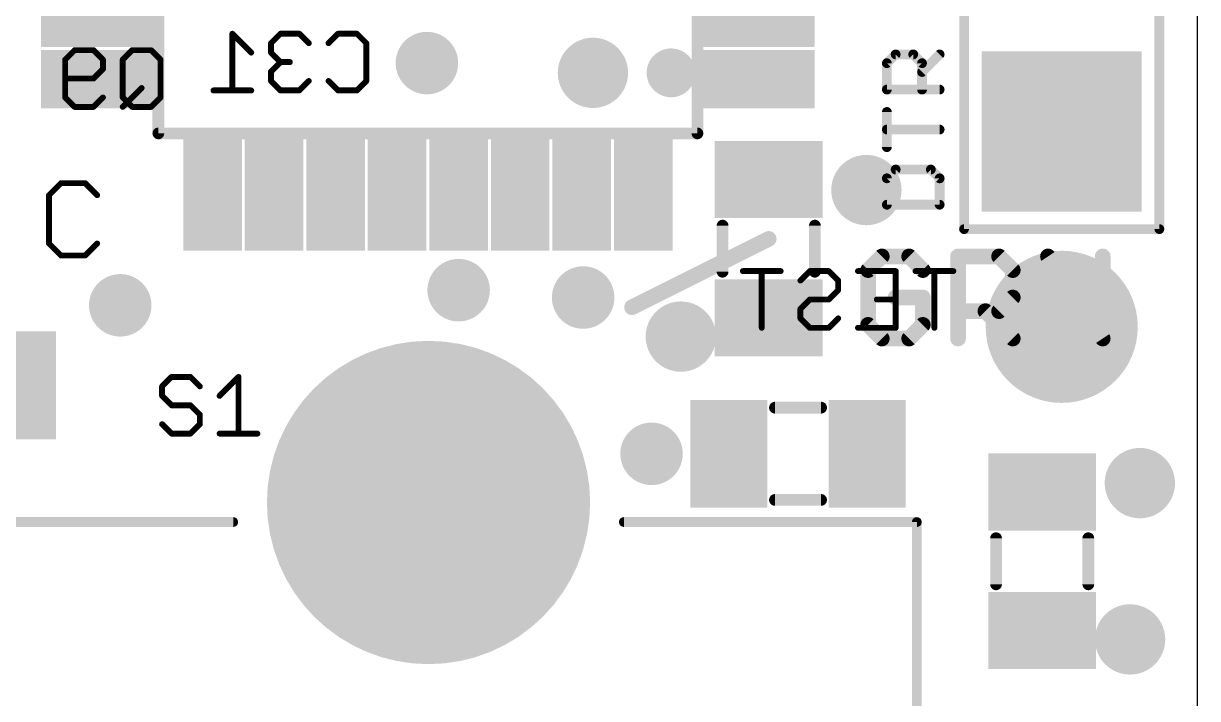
# Model space of a CAD drawing. Extents: x 0 to 96, y -11 to 42.
# Drawn here: x 80.73 to 96, y 8.38 to 17.15 of the extents above; entities that cross this region are included whole.
import ezdxf

# ---------------------------------------------------------------- set-up
doc = ezdxf.new("R2010")
doc.units = 0
for name, color, linetype in [('17', 82, 'CONTINUOUS'), ('18', 82, 'CONTINUOUS'), ('20', 7, 'CONTINUOUS'), ('21', 253, 'CONTINUOUS'), ('22', 253, 'CONTINUOUS'), ('29', 253, 'CONTINUOUS')]:
    doc.layers.add(name, color=color, linetype=linetype)

# ---------------------------------------------------------------- blocks, each defined once
blk = doc.blocks.new('RECT')
blk.add_solid([(-0.5, -0.5), (0.5, -0.5), (-0.5, 0.5), (0.5, 0.5)])
blk = doc.blocks.new('SQUAREP')
blk.add_solid([(-0.5, -0.5), (0.5, -0.5), (-0.5, 0.5), (0.5, 0.5)])
blk = doc.blocks.new('ROUNDP')
at = {"const_width": 0.5}
blk.add_lwpolyline([(0, -0.25, 1), (0, 0.25, 1), (0, -0.25)], format="xyb", dxfattribs=at)
blk = doc.blocks.new('ROUNDV')
at = {"const_width": 0.5}
blk.add_lwpolyline([(0, -0.25, 1), (0, 0.25, 1), (0, -0.25)], format="xyb", dxfattribs=at)

msp = doc.modelspace()

# ---------------------------------------------------------------- linework, layer by layer
at = {"layer": '20'}
msp.add_line((96, -11), (96, 34), dxfattribs=at)
at = {"layer": '21'}
for points, const_width in [([(92.964, 14.478), (92.964, 29.718)], 0.127), ([(95.504, 29.718), (95.504, 14.478)], 0.127), ([(89.4967, 22.7328), (89.4967, 15.7228)], 0.1524), ([(82.4867, 15.7228), (82.4867, 22.3778)], 0.1524), ([(91.9601, 16.6355), (92.0745, 16.7499)], 0.127), ([(92.0745, 16.7499), (92.3033, 16.7499)], 0.127), ([(92.3033, 16.7499), (92.4177, 16.6355)], 0.127), ([(92.4177, 16.5211), (92.6465, 16.7499)], 0.127), ([(91.9601, 16.2923), (91.9601, 16.6355)], 0.127), ([(92.4177, 16.6355), (92.4177, 16.2923)], 0.127), ([(92.6465, 16.2923), (91.9601, 16.2923)], 0.127), ([(91.9601, 15.5439), (91.9601, 16.0015)], 0.127), ([(89.4967, 15.7228), (82.4867, 15.7228)], 0.1524), ([(92.6465, 15.7727), (91.9601, 15.7727)], 0.127), ([(92.0745, 15.2531), (91.9601, 15.1387)], 0.127), ([(92.5321, 15.2531), (92.0745, 15.2531)], 0.127), ([(92.6465, 15.1387), (92.5321, 15.2531)], 0.127), ([(91.9601, 15.1387), (91.9601, 14.7955)], 0.127), ([(92.6465, 14.7955), (92.6465, 15.1387)], 0.127), ([(81.2209, 15.0757), (81.0641, 14.9189)], 0.0762), ([(81.5344, 15.0757), (81.2209, 15.0757)], 0.0762), ([(81.6912, 14.9189), (81.5344, 15.0757)], 0.0762), ([(81.0641, 14.9189), (81.0641, 14.2919)], 0.0762), ([(91.9601, 14.7955), (92.6465, 14.7955)], 0.127), ([(89.824, 13.924), (89.824, 14.524)], 0.1524), ([(91.024, 13.924), (91.024, 14.524)], 0.1524), ([(95.504, 14.478), (92.964, 14.478)], 0.127), ([(88.646, 13.462), (90.424, 14.351)], 0.2032), ([(81.0641, 14.2919), (81.2209, 14.1351)], 0.0762), ([(81.5344, 14.1351), (81.6912, 14.2919)], 0.0762), ([(91.8944, 14.1233), (91.7164, 13.9454)], 0.2032), ([(92.2503, 14.1233), (91.8944, 14.1233)], 0.2032), ([(92.4282, 13.9454), (92.2503, 14.1233)], 0.2032), ([(92.8858, 13.0556), (92.8858, 14.1233)], 0.2032), ([(92.8858, 14.1233), (93.4197, 14.1233)], 0.2032), ([(93.4197, 14.1233), (93.5976, 13.9454)], 0.2032), ([(94.0552, 13.0556), (94.0552, 14.1233)], 0.2032), ([(94.0552, 14.1233), (94.767, 13.0556)], 0.2032), ([(94.767, 13.0556), (94.767, 14.1233)], 0.2032), ([(81.2209, 14.1351), (81.5344, 14.1351)], 0.0762), ([(91.7164, 13.9454), (91.7164, 13.2336)], 0.2032), ([(93.5976, 13.9454), (93.5976, 13.5895)], 0.2032), ([(92.4282, 13.5895), (92.0723, 13.5895)], 0.2032), ([(92.4282, 13.2336), (92.4282, 13.5895)], 0.2032), ([(93.5976, 13.5895), (93.4197, 13.4115)], 0.2032), ([(93.4197, 13.4115), (92.8858, 13.4115)], 0.2032), ([(93.2417, 13.4115), (93.5976, 13.0556)], 0.2032), ([(91.7164, 13.2336), (91.8944, 13.0556)], 0.2032), ([(92.2503, 13.0556), (92.4282, 13.2336)], 0.2032), ([(91.8944, 13.0556), (92.2503, 13.0556)], 0.2032), ([(82.6582, 12.5565), (82.5353, 12.4337)], 0.0762), ([(82.9039, 12.5565), (82.6582, 12.5565)], 0.0762), ([(83.0268, 12.4337), (82.9039, 12.5565)], 0.0762), ([(83.2837, 12.3108), (83.5295, 12.5565)], 0.0762), ([(83.5295, 12.5565), (83.5295, 11.8193)], 0.0762), ([(82.5353, 12.4337), (82.5353, 12.3108)], 0.0762), ([(82.5353, 12.3108), (82.6582, 12.1879)], 0.0762), ([(82.6582, 12.1879), (82.9039, 12.1879)], 0.0762), ([(82.9039, 12.1879), (83.0268, 12.065)], 0.0762), ([(90.505, 12.157), (91.105, 12.157)], 0.1524), ([(83.0268, 12.065), (83.0268, 11.9422)], 0.0762), ([(82.6582, 11.8193), (82.5353, 11.9422)], 0.0762), ([(83.0268, 11.9422), (82.9039, 11.8193)], 0.0762), ([(82.9039, 11.8193), (82.6582, 11.8193)], 0.0762), ([(83.2837, 11.8193), (83.7752, 11.8193)], 0.0762), ([(90.505, 10.957), (91.105, 10.957)], 0.1524), ([(79.65, 10.67), (83.46, 10.67)], 0.127), ([(88.54, 10.67), (92.35, 10.67)], 0.127), ([(92.35, 10.67), (92.35, 8.13)], 0.127), ([(93.38, 9.86), (93.38, 10.46)], 0.1524), ([(94.58, 9.86), (94.58, 10.46)], 0.1524)]:
    msp.add_lwpolyline(points, dxfattribs=dict(at, const_width=const_width))
for points, const_width in [([(92.0745, 16.7817, 1), (92.0745, 16.7182)], 0.0635), ([(92.097, 16.7275, 1), (92.0521, 16.7724)], 0.0635), ([(92.3258, 16.7724, 1), (92.2809, 16.7275)], 0.0635), ([(92.3033, 16.7182, 1), (92.3033, 16.7817)], 0.0635), ([(92.669, 16.7275, 1), (92.624, 16.7724)], 0.0635), ([(91.9919, 16.6355, 1), (91.9284, 16.6355)], 0.0635), ([(91.9377, 16.658, 1), (91.9826, 16.6131)], 0.0635), ([(92.4495, 16.6355, 1), (92.386, 16.6355)], 0.0635), ([(92.3953, 16.6131, 1), (92.4402, 16.658)], 0.0635), ([(92.3953, 16.5436, 1), (92.4402, 16.4987)], 0.0635), ([(91.9601, 16.3241, 1), (91.9601, 16.2606)], 0.0635), ([(92.6465, 16.2606, 1), (92.6465, 16.3241)], 0.0635), ([(91.9284, 16.2923, 1), (91.9919, 16.2923)], 0.0635), ([(92.386, 16.2923, 1), (92.4495, 16.2923)], 0.0635), ([(91.9919, 16.0015, 1), (91.9284, 16.0015)], 0.0635), ([(82.4867, 15.7609, 1), (82.4867, 15.6847)], 0.0762), ([(82.4486, 15.7228, 1), (82.5248, 15.7228)], 0.0762), ([(89.4586, 15.7228, 1), (89.5348, 15.7228)], 0.0762), ([(89.4967, 15.6847, 1), (89.4967, 15.7609)], 0.0762), ([(91.9601, 15.8045, 1), (91.9601, 15.741)], 0.0635), ([(92.6465, 15.741, 1), (92.6465, 15.8045)], 0.0635), ([(91.9284, 15.5439, 1), (91.9919, 15.5439)], 0.0635), ([(92.0745, 15.2848, 1), (92.0745, 15.2213)], 0.0635), ([(92.097, 15.2306, 1), (92.0521, 15.2755)], 0.0635), ([(92.5546, 15.2755, 1), (92.5097, 15.2306)], 0.0635), ([(92.5321, 15.2213, 1), (92.5321, 15.2848)], 0.0635), ([(91.9919, 15.1387, 1), (91.9284, 15.1387)], 0.0635), ([(91.9377, 15.1611, 1), (91.9826, 15.1162)], 0.0635), ([(92.6783, 15.1387, 1), (92.6148, 15.1387)], 0.0635), ([(92.624, 15.1162, 1), (92.669, 15.1611)], 0.0635), ([(81.2209, 15.0948, 1), (81.2209, 15.0567)], 0.0381), ([(81.2343, 15.0622, 1), (81.2074, 15.0892)], 0.0381), ([(81.5479, 15.0892, 1), (81.5209, 15.0622)], 0.0381), ([(81.5344, 15.0567, 1), (81.5344, 15.0948)], 0.0381), ([(81.0506, 14.9324, 1), (81.0776, 14.9055)], 0.0381), ([(81.0832, 14.9189, 1), (81.0451, 14.9189)], 0.0381), ([(81.6777, 14.9055, 1), (81.7046, 14.9324)], 0.0381), ([(91.9601, 14.8273, 1), (91.9601, 14.7637)], 0.0635), ([(91.9284, 14.7955, 1), (91.9919, 14.7955)], 0.0635), ([(92.6148, 14.7955, 1), (92.6783, 14.7955)], 0.0635), ([(92.6465, 14.7637, 1), (92.6465, 14.8273)], 0.0635), ([(89.8621, 14.524, 1), (89.7859, 14.524)], 0.0762), ([(91.0621, 14.524, 1), (90.9859, 14.524)], 0.0762), ([(92.9322, 14.478, 1), (92.9958, 14.478)], 0.0635), ([(92.964, 14.5098, 1), (92.964, 14.4463)], 0.0635), ([(95.4723, 14.478, 1), (95.5358, 14.478)], 0.0635), ([(95.504, 14.4463, 1), (95.504, 14.5098)], 0.0635), ([(90.4467, 14.3056, 1), (90.4013, 14.3964)], 0.1016), ([(81.0776, 14.3053, 1), (81.0506, 14.2784)], 0.0381), ([(81.0451, 14.2919, 1), (81.0832, 14.2919)], 0.0381), ([(81.7046, 14.2784, 1), (81.6777, 14.3053)], 0.0381), ([(91.8944, 14.1741, 1), (91.8944, 14.0725)], 0.1016), ([(91.9303, 14.0874, 1), (91.8584, 14.1592)], 0.1016), ([(92.2862, 14.1592, 1), (92.2143, 14.0874)], 0.1016), ([(92.2503, 14.0725, 1), (92.2503, 14.1741)], 0.1016), ([(92.9366, 14.1233, 1), (92.835, 14.1233)], 0.1016), ([(92.8858, 14.1741, 1), (92.8858, 14.0725)], 0.1016), ([(93.4556, 14.1592, 1), (93.3837, 14.0874)], 0.1016), ([(93.4197, 14.0725, 1), (93.4197, 14.1741)], 0.1016), ([(94.106, 14.1233, 1), (94.0044, 14.1233)], 0.1016), ([(94.0975, 14.1515, 1), (94.0129, 14.0951)], 0.1016), ([(94.8178, 14.1233, 1), (94.7162, 14.1233)], 0.1016), ([(81.2209, 14.1542, 1), (81.2209, 14.1161)], 0.0381), ([(81.2074, 14.1216, 1), (81.2343, 14.1486)], 0.0381), ([(81.5209, 14.1486, 1), (81.5479, 14.1216)], 0.0381), ([(81.5344, 14.1161, 1), (81.5344, 14.1542)], 0.0381), ([(91.7672, 13.9454, 1), (91.6656, 13.9454)], 0.1016), ([(93.6484, 13.9454, 1), (93.5468, 13.9454)], 0.1016), ([(89.7859, 13.924, 1), (89.8621, 13.924)], 0.0762), ([(90.9859, 13.924, 1), (91.0621, 13.924)], 0.0762), ([(91.6805, 13.9813, 1), (91.7523, 13.9094)], 0.1016), ([(92.3923, 13.9094, 1), (92.4641, 13.9813)], 0.1016), ([(93.5617, 13.9094, 1), (93.6335, 13.9813)], 0.1016), ([(92.0723, 13.6403, 1), (92.0723, 13.5387)], 0.1016), ([(92.479, 13.5895, 1), (92.3774, 13.5895)], 0.1016), ([(92.4282, 13.5387, 1), (92.4282, 13.6403)], 0.1016), ([(93.5468, 13.5895, 1), (93.6484, 13.5895)], 0.1016), ([(93.6335, 13.5535, 1), (93.5617, 13.6254)], 0.1016), ([(88.6233, 13.5074, 1), (88.6687, 13.4166)], 0.1016), ([(92.8858, 13.4623, 1), (92.8858, 13.3607)], 0.1016), ([(93.2776, 13.4474, 1), (93.2058, 13.3756)], 0.1016), ([(93.3837, 13.4474, 1), (93.4556, 13.3756)], 0.1016), ([(93.4197, 13.3607, 1), (93.4197, 13.4623)], 0.1016), ([(91.7523, 13.2695, 1), (91.6805, 13.1976)], 0.1016), ([(91.6656, 13.2336, 1), (91.7672, 13.2336)], 0.1016), ([(92.3774, 13.2336, 1), (92.479, 13.2336)], 0.1016), ([(92.4641, 13.1976, 1), (92.3923, 13.2695)], 0.1016), ([(91.8944, 13.1064, 1), (91.8944, 13.0048)], 0.1016), ([(91.8584, 13.0197, 1), (91.9303, 13.0915)], 0.1016), ([(92.2143, 13.0915, 1), (92.2862, 13.0197)], 0.1016), ([(92.2503, 13.0048, 1), (92.2503, 13.1064)], 0.1016), ([(93.5617, 13.0197, 1), (93.6335, 13.0915)], 0.1016), ([(94.7247, 13.0274, 1), (94.8093, 13.0838)], 0.1016), ([(92.835, 13.0556, 1), (92.9366, 13.0556)], 0.1016), ([(94.0044, 13.0556, 1), (94.106, 13.0556)], 0.1016), ([(94.7162, 13.0556, 1), (94.8178, 13.0556)], 0.1016), ([(82.6582, 12.5756, 1), (82.6582, 12.5375)], 0.0381), ([(82.6716, 12.5431, 1), (82.6447, 12.57)], 0.0381), ([(82.9174, 12.57, 1), (82.8904, 12.5431)], 0.0381), ([(82.9039, 12.5375, 1), (82.9039, 12.5756)], 0.0381), ([(83.5485, 12.5565, 1), (83.5104, 12.5565)], 0.0381), ([(83.5429, 12.5431, 1), (83.516, 12.57)], 0.0381), ([(82.5218, 12.4471, 1), (82.5488, 12.4202)], 0.0381), ([(82.5543, 12.4337, 1), (82.5163, 12.4337)], 0.0381), ([(83.0133, 12.4202, 1), (83.0403, 12.4471)], 0.0381), ([(82.5488, 12.3243, 1), (82.5218, 12.2973)], 0.0381), ([(82.5163, 12.3108, 1), (82.5543, 12.3108)], 0.0381), ([(82.6582, 12.207, 1), (82.6582, 12.1689)], 0.0381), ([(82.6447, 12.1744, 1), (82.6716, 12.2014)], 0.0381), ([(82.9174, 12.2014, 1), (82.8904, 12.1744)], 0.0381), ([(82.9039, 12.1689, 1), (82.9039, 12.207)], 0.0381), ([(83.2702, 12.3243, 1), (83.2972, 12.2973)], 0.0381), ([(90.505, 12.1951, 1), (90.505, 12.1189)], 0.0762), ([(91.105, 12.1189, 1), (91.105, 12.1951)], 0.0762), ([(83.0458, 12.065, 1), (83.0077, 12.065)], 0.0381), ([(83.0133, 12.0516, 1), (83.0403, 12.0785)], 0.0381), ([(82.5488, 11.9556, 1), (82.5218, 11.9287)], 0.0381), ([(83.0077, 11.9422, 1), (83.0458, 11.9422)], 0.0381), ([(83.0403, 11.9287, 1), (83.0133, 11.9556)], 0.0381), ([(82.6582, 11.8384, 1), (82.6582, 11.8003)], 0.0381), ([(82.6447, 11.8058, 1), (82.6716, 11.8328)], 0.0381), ([(82.8904, 11.8328, 1), (82.9174, 11.8058)], 0.0381), ([(82.9039, 11.8003, 1), (82.9039, 11.8384)], 0.0381), ([(83.2837, 11.8384, 1), (83.2837, 11.8003)], 0.0381), ([(83.5104, 11.8193, 1), (83.5485, 11.8193)], 0.0381), ([(83.7752, 11.8003, 1), (83.7752, 11.8384)], 0.0381), ([(90.505, 10.9951, 1), (90.505, 10.9189)], 0.0762), ([(91.105, 10.9189, 1), (91.105, 10.9951)], 0.0762), ([(83.46, 10.6382, 1), (83.46, 10.7018)], 0.0635), ([(88.54, 10.7018, 1), (88.54, 10.6382)], 0.0635), ([(92.3818, 10.67, 1), (92.3183, 10.67)], 0.0635), ([(92.35, 10.6382, 1), (92.35, 10.7018)], 0.0635), ([(93.4181, 10.46, 1), (93.3419, 10.46)], 0.0762), ([(94.6181, 10.46, 1), (94.5419, 10.46)], 0.0762), ([(93.3419, 9.86, 1), (93.4181, 9.86)], 0.0762), ([(94.5419, 9.86, 1), (94.6181, 9.86)], 0.0762)]:
    msp.add_lwpolyline(points, format="xyb", dxfattribs=dict(at, const_width=const_width))
at = {"layer": '22', "const_width": 0.0762}
for points in [[(83.6948, 16.7729), (83.449, 17.0186)], [(83.449, 17.0186), (83.449, 16.2814)], [(84.0746, 17.0186), (83.9517, 16.8958)], [(84.3203, 17.0186), (84.0746, 17.0186)], [(84.4432, 16.8958), (84.3203, 17.0186)], [(84.7001, 16.8958), (84.823, 17.0186)], [(84.823, 17.0186), (85.0687, 17.0186)], [(85.0687, 17.0186), (85.1916, 16.8958)], [(81.275, 16.6815), (81.3979, 16.8043)], [(81.3979, 16.8043), (81.6436, 16.8043)], [(81.6436, 16.8043), (81.7665, 16.6815)], [(82.1463, 16.8043), (82.0234, 16.6815)], [(82.3921, 16.8043), (82.1463, 16.8043)], [(82.5149, 16.6815), (82.3921, 16.8043)], [(83.9517, 16.8958), (83.9517, 16.7729)], [(83.9517, 16.7729), (84.0746, 16.65)], [(85.1916, 16.8958), (85.1916, 16.4043)], [(81.275, 16.19), (81.275, 16.6815)], [(81.7665, 16.6815), (81.7665, 16.5586)], [(82.0234, 16.6815), (82.0234, 16.19)], [(82.5149, 16.19), (82.5149, 16.6815)], [(84.0746, 16.65), (83.9517, 16.5271)], [(84.0746, 16.65), (84.1974, 16.65)], [(81.7665, 16.5586), (81.6436, 16.4357)], [(83.9517, 16.5271), (83.9517, 16.4043)], [(81.6436, 16.4357), (81.275, 16.4357)], [(82.2692, 16.3128), (82.0234, 16.0671)], [(83.9517, 16.4043), (84.0746, 16.2814)], [(84.3203, 16.2814), (84.4432, 16.4043)], [(84.823, 16.2814), (84.7001, 16.4043)], [(85.1916, 16.4043), (85.0687, 16.2814)], [(81.3979, 16.0671), (81.275, 16.19)], [(81.7665, 16.19), (81.6436, 16.0671)], [(82.0234, 16.19), (82.1463, 16.0671)], [(82.3921, 16.0671), (82.5149, 16.19)], [(83.6948, 16.2814), (83.2033, 16.2814)], [(84.0746, 16.2814), (84.3203, 16.2814)], [(85.0687, 16.2814), (84.823, 16.2814)], [(81.6436, 16.0671), (81.3979, 16.0671)], [(82.1463, 16.0671), (82.3921, 16.0671)], [(90.5791, 13.9325), (90.0876, 13.9325)], [(90.3333, 13.1953), (90.3333, 13.9325)], [(90.836, 13.8097), (90.9589, 13.9325)], [(90.9589, 13.9325), (91.2046, 13.9325)], [(91.2046, 13.9325), (91.3275, 13.8097)], [(91.5844, 13.9325), (92.0759, 13.9325)], [(92.0759, 13.9325), (92.0759, 13.1953)], [(92.8243, 13.9325), (92.3328, 13.9325)], [(92.5786, 13.1953), (92.5786, 13.9325)], [(91.3275, 13.8097), (91.3275, 13.6868)], [(90.9589, 13.5639), (90.836, 13.441)], [(91.2046, 13.5639), (90.9589, 13.5639)], [(91.3275, 13.6868), (91.2046, 13.5639)], [(92.0759, 13.5639), (91.8301, 13.5639)], [(90.836, 13.441), (90.836, 13.3182)], [(90.836, 13.3182), (90.9589, 13.1953)], [(91.2046, 13.1953), (91.3275, 13.3182)], [(90.9589, 13.1953), (91.2046, 13.1953)], [(92.0759, 13.1953), (91.5844, 13.1953)]]:
    msp.add_lwpolyline(points, dxfattribs=at)
at = {"layer": '22'}
for points, const_width in [([(83.4625, 17.0321, 1), (83.4356, 17.0052)], 0.0381), ([(83.4681, 17.0186, 1), (83.43, 17.0186)], 0.0381), ([(84.0746, 17.0377, 1), (84.0746, 16.9996)], 0.0381), ([(84.088, 17.0052, 1), (84.0611, 17.0321)], 0.0381), ([(84.3338, 17.0321, 1), (84.3068, 17.0052)], 0.0381), ([(84.3203, 16.9996, 1), (84.3203, 17.0377)], 0.0381), ([(84.823, 17.0377, 1), (84.823, 16.9996)], 0.0381), ([(84.8365, 17.0052, 1), (84.8095, 17.0321)], 0.0381), ([(85.0822, 17.0321, 1), (85.0553, 17.0052)], 0.0381), ([(85.0687, 16.9996, 1), (85.0687, 17.0377)], 0.0381), ([(81.3979, 16.8234, 1), (81.3979, 16.7853)], 0.0381), ([(81.4114, 16.7909, 1), (81.3844, 16.8178)], 0.0381), ([(81.6571, 16.8178, 1), (81.6302, 16.7909)], 0.0381), ([(81.6436, 16.7853, 1), (81.6436, 16.8234)], 0.0381), ([(82.1463, 16.8234, 1), (82.1463, 16.7853)], 0.0381), ([(82.1598, 16.7909, 1), (82.1328, 16.8178)], 0.0381), ([(82.4055, 16.8178, 1), (82.3786, 16.7909)], 0.0381), ([(82.3921, 16.7853, 1), (82.3921, 16.8234)], 0.0381), ([(83.6813, 16.7594, 1), (83.7082, 16.7864)], 0.0381), ([(83.9707, 16.8958, 1), (83.9327, 16.8958)], 0.0381), ([(83.9382, 16.9092, 1), (83.9652, 16.8823)], 0.0381), ([(83.9652, 16.7864, 1), (83.9382, 16.7594)], 0.0381), ([(84.4297, 16.8823, 1), (84.4567, 16.9092)], 0.0381), ([(84.6866, 16.9092, 1), (84.7136, 16.8823)], 0.0381), ([(85.2107, 16.8958, 1), (85.1726, 16.8958)], 0.0381), ([(85.1781, 16.8823, 1), (85.2051, 16.9092)], 0.0381), ([(81.2941, 16.6815, 1), (81.256, 16.6815)], 0.0381), ([(81.2616, 16.6949, 1), (81.2885, 16.668)], 0.0381), ([(81.7856, 16.6815, 1), (81.7475, 16.6815)], 0.0381), ([(81.753, 16.668, 1), (81.78, 16.6949)], 0.0381), ([(82.0425, 16.6815, 1), (82.0044, 16.6815)], 0.0381), ([(82.01, 16.6949, 1), (82.0369, 16.668)], 0.0381), ([(82.534, 16.6815, 1), (82.4959, 16.6815)], 0.0381), ([(82.5015, 16.668, 1), (82.5284, 16.6949)], 0.0381), ([(83.9327, 16.7729, 1), (83.9707, 16.7729)], 0.0381), ([(84.0746, 16.6691, 1), (84.0746, 16.631)], 0.0381), ([(84.088, 16.6365, 1), (84.0611, 16.6635)], 0.0381), ([(84.0611, 16.6365, 1), (84.088, 16.6635)], 0.0381), ([(84.1974, 16.631, 1), (84.1974, 16.6691)], 0.0381), ([(81.7475, 16.5586, 1), (81.7856, 16.5586)], 0.0381), ([(81.78, 16.5451, 1), (81.753, 16.5721)], 0.0381), ([(83.9707, 16.5271, 1), (83.9327, 16.5271)], 0.0381), ([(83.9382, 16.5406, 1), (83.9652, 16.5137)], 0.0381), ([(81.275, 16.4548, 1), (81.275, 16.4167)], 0.0381), ([(81.6302, 16.4492, 1), (81.6571, 16.4222)], 0.0381), ([(81.6436, 16.4167, 1), (81.6436, 16.4548)], 0.0381), ([(82.2827, 16.2994, 1), (82.2557, 16.3263)], 0.0381), ([(83.9652, 16.4177, 1), (83.9382, 16.3908)], 0.0381), ([(83.9327, 16.4043, 1), (83.9707, 16.4043)], 0.0381), ([(84.4567, 16.3908, 1), (84.4297, 16.4177)], 0.0381), ([(84.7136, 16.4177, 1), (84.6866, 16.3908)], 0.0381), ([(85.1726, 16.4043, 1), (85.2107, 16.4043)], 0.0381), ([(85.2051, 16.3908, 1), (85.1781, 16.4177)], 0.0381), ([(81.2885, 16.2034, 1), (81.2616, 16.1765)], 0.0381), ([(81.256, 16.19, 1), (81.2941, 16.19)], 0.0381), ([(81.78, 16.1765, 1), (81.753, 16.2034)], 0.0381), ([(82.0369, 16.2034, 1), (82.01, 16.1765)], 0.0381), ([(82.0044, 16.19, 1), (82.0425, 16.19)], 0.0381), ([(82.4959, 16.19, 1), (82.534, 16.19)], 0.0381), ([(82.5284, 16.1765, 1), (82.5015, 16.2034)], 0.0381), ([(83.2033, 16.3005, 1), (83.2033, 16.2624)], 0.0381), ([(83.43, 16.2814, 1), (83.4681, 16.2814)], 0.0381), ([(83.6948, 16.2624, 1), (83.6948, 16.3005)], 0.0381), ([(84.0746, 16.3005, 1), (84.0746, 16.2624)], 0.0381), ([(84.0611, 16.2679, 1), (84.088, 16.2949)], 0.0381), ([(84.3068, 16.2949, 1), (84.3338, 16.2679)], 0.0381), ([(84.3203, 16.2624, 1), (84.3203, 16.3005)], 0.0381), ([(84.823, 16.3005, 1), (84.823, 16.2624)], 0.0381), ([(84.8095, 16.2679, 1), (84.8365, 16.2949)], 0.0381), ([(85.0553, 16.2949, 1), (85.0822, 16.2679)], 0.0381), ([(85.0687, 16.2624, 1), (85.0687, 16.3005)], 0.0381), ([(81.3979, 16.0861, 1), (81.3979, 16.048)], 0.0381), ([(81.3844, 16.0536, 1), (81.4114, 16.0806)], 0.0381), ([(81.6302, 16.0806, 1), (81.6571, 16.0536)], 0.0381), ([(81.6436, 16.048, 1), (81.6436, 16.0861)], 0.0381), ([(82.01, 16.0806, 1), (82.0369, 16.0536)], 0.0381), ([(82.1463, 16.0861, 1), (82.1463, 16.048)], 0.0381), ([(82.1328, 16.0536, 1), (82.1598, 16.0806)], 0.0381), ([(82.3786, 16.0806, 1), (82.4055, 16.0536)], 0.0381), ([(82.3921, 16.048, 1), (82.3921, 16.0861)], 0.0381), ([(94.234, 12.3459, 1), (94.234, 14.0701, 1), (94.234, 12.3459)], 0.254), ([(90.0876, 13.9516, 1), (90.0876, 13.9135)], 0.0381), ([(90.3524, 13.9325, 1), (90.3143, 13.9325)], 0.0381), ([(90.5791, 13.9135, 1), (90.5791, 13.9516)], 0.0381), ([(90.9589, 13.9516, 1), (90.9589, 13.9135)], 0.0381), ([(90.9723, 13.9191, 1), (90.9454, 13.946)], 0.0381), ([(91.2181, 13.946, 1), (91.1911, 13.9191)], 0.0381), ([(91.2046, 13.9135, 1), (91.2046, 13.9516)], 0.0381), ([(91.5844, 13.9516, 1), (91.5844, 13.9135)], 0.0381), ([(92.0949, 13.9325, 1), (92.0568, 13.9325)], 0.0381), ([(92.0759, 13.9135, 1), (92.0759, 13.9516)], 0.0381), ([(92.3328, 13.9516, 1), (92.3328, 13.9135)], 0.0381), ([(92.5976, 13.9325, 1), (92.5595, 13.9325)], 0.0381), ([(92.8243, 13.9135, 1), (92.8243, 13.9516)], 0.0381), ([(90.8225, 13.8231, 1), (90.8495, 13.7962)], 0.0381), ([(91.3465, 13.8097, 1), (91.3084, 13.8097)], 0.0381), ([(91.314, 13.7962, 1), (91.3409, 13.8231)], 0.0381), ([(90.9589, 13.583, 1), (90.9589, 13.5449)], 0.0381), ([(90.9723, 13.5504, 1), (90.9454, 13.5774)], 0.0381), ([(91.1911, 13.5774, 1), (91.2181, 13.5504)], 0.0381), ([(91.2046, 13.5449, 1), (91.2046, 13.583)], 0.0381), ([(91.3084, 13.6868, 1), (91.3465, 13.6868)], 0.0381), ([(91.3409, 13.6733, 1), (91.314, 13.7003)], 0.0381), ([(91.8301, 13.583, 1), (91.8301, 13.5449)], 0.0381), ([(92.0759, 13.5449, 1), (92.0759, 13.583)], 0.0381), ([(90.855, 13.441, 1), (90.8169, 13.441)], 0.0381), ([(90.8225, 13.4545, 1), (90.8495, 13.4276)], 0.0381), ([(90.8495, 13.3316, 1), (90.8225, 13.3047)], 0.0381), ([(90.8169, 13.3182, 1), (90.855, 13.3182)], 0.0381), ([(91.3409, 13.3047, 1), (91.314, 13.3316)], 0.0381), ([(90.3143, 13.1953, 1), (90.3524, 13.1953)], 0.0381), ([(90.9589, 13.2144, 1), (90.9589, 13.1763)], 0.0381), ([(90.9454, 13.1818, 1), (90.9723, 13.2088)], 0.0381), ([(91.1911, 13.2088, 1), (91.2181, 13.1818)], 0.0381), ([(91.2046, 13.1763, 1), (91.2046, 13.2144)], 0.0381), ([(91.5844, 13.2144, 1), (91.5844, 13.1763)], 0.0381), ([(92.0568, 13.1953, 1), (92.0949, 13.1953)], 0.0381), ([(92.0759, 13.1763, 1), (92.0759, 13.2144)], 0.0381), ([(92.5595, 13.1953, 1), (92.5976, 13.1953)], 0.0381)]:
    msp.add_lwpolyline(points, format="xyb", dxfattribs=dict(at, const_width=const_width))

# ---------------------------------------------------------------- block references
at = {"layer": '17'}
for name, p, xscale, yscale, rotation in [('SQUAREP', (94.234, 15.748), 1.8796, 1.8796, 90), ('SQUAREP', (94.234, 15.748), 1.8796, 1.8796, 90), ('ROUNDP', (94.234, 13.208), 1.5, 1.5, 90), ('ROUNDP', (94.234, 13.208), 1.5, 1.5, 90), ('ROUNDP', (86, 10.924), 4, 4, 180), ('ROUNDP', (86, 10.924), 4, 4, 180)]:
    msp.add_blockref(name, p, dxfattribs=dict(at, xscale=xscale, yscale=yscale, rotation=rotation))
at = {"layer": '18'}
for p, xscale, yscale in [((85.979, 16.637), 0.8128, 0.8128), ((88.138, 16.51), 0.9144, 0.9144), ((89.154, 16.51), 0.635, 0.635), ((91.694, 14.986), 0.9144, 0.9144), ((86.3917, 13.6843), 0.8128, 0.8128), ((81.9912, 13.4874), 0.8128, 0.8128), ((88.011, 13.589), 0.8128, 0.8128), ((89.281, 13.081), 0.9144, 0.9144), ((88.9, 11.557), 0.8128, 0.8128), ((95.25, 11.176), 0.9144, 0.9144), ((95.123, 9.144), 0.9144, 0.9144)]:
    msp.add_blockref('ROUNDV', p, dxfattribs=dict(at, xscale=xscale, yscale=yscale))
at = {"layer": '29'}
for p, xscale, yscale in [((81.6991, 17.2278), 1.4732, 0.762), ((90.2843, 17.2278), 1.4732, 0.762), ((81.6991, 16.4278), 1.4732, 0.762), ((90.2843, 16.4278), 1.4732, 0.762), ((83.1917, 14.9352), 0.762, 1.4732), ((83.9917, 14.9352), 0.762, 1.4732), ((84.7917, 14.9352), 0.762, 1.4732), ((85.5917, 14.9352), 0.762, 1.4732), ((86.3917, 14.9352), 0.762, 1.4732), ((87.1917, 14.9352), 0.762, 1.4732), ((87.9917, 14.9352), 0.762, 1.4732), ((88.7917, 14.9352), 0.762, 1.4732), ((89.905, 11.557), 1.0032, 1.4032), ((91.705, 11.557), 1.0032, 1.4032)]:
    msp.add_blockref('RECT', p, dxfattribs=dict(at, xscale=xscale, yscale=yscale))
for name, p, xscale, yscale, rotation in [('SQUAREP', (94.234, 15.748), 2.0828, 2.0828, 90), ('RECT', (90.424, 15.124), 1.0032, 1.4032, 90), ('ROUNDP', (94.234, 13.208), 1.7032, 1.7032, 90), ('RECT', (90.424, 13.324), 1.0032, 1.4032, 90), ('RECT', (80.656, 12.446), 1.0032, 1.4032, 180), ('ROUNDP', (86, 10.924), 4.2032, 4.2032, 180), ('RECT', (93.98, 11.06), 1.0032, 1.4032, 90), ('RECT', (93.98, 9.26), 1.0032, 1.4032, 90)]:
    msp.add_blockref(name, p, dxfattribs=dict(at, xscale=xscale, yscale=yscale, rotation=rotation))

doc.saveas('drawing.dxf')
